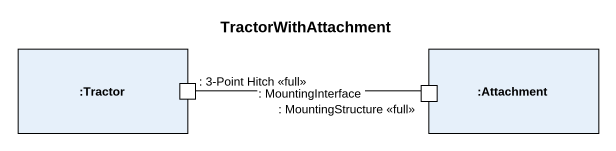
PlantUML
@startuml
title TractorWithAttachment
rectangle ":Tractor" as Tractor {
  port ": 3-Point Hitch <<full>>" as p3_Point_Hitch_full
}
rectangle ":Attachment" as Attachment {
  port ": MountingStructure <<full>>" as MountingStructure_full
}
p3_Point_Hitch_full -right- MountingStructure_full : : MountingInterface
@enduml
